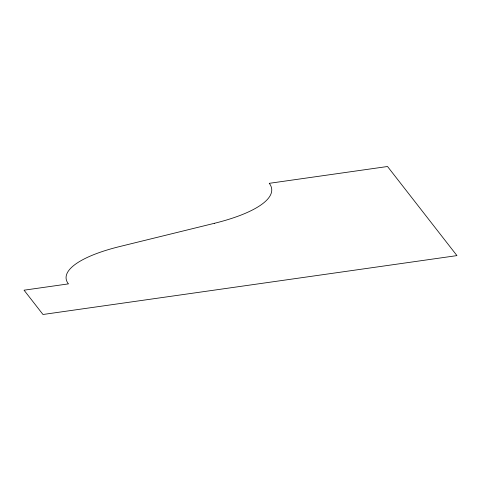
<?xml version="1.0" encoding="UTF-8"?>
<svg xmlns="http://www.w3.org/2000/svg" width="481" height="481" viewBox="0 0 481 481"><rect width="100%" height="100%" fill="white"/><g stroke="black" fill="none" stroke-linecap="round" stroke-linejoin="round"><path stroke-width="0.72" d="M214.388 223.304L119.607 246.573A106.193 30.694 -5 0 0 68.404 283.886L24.05 290.193L42.983 314.496L456.95 255.609L387.524 166.504L269.252 183.327A113.781 32.888 -5 0 1 214.388 223.304"/></g></svg>
